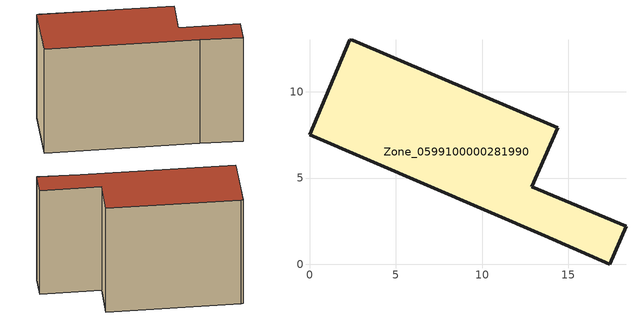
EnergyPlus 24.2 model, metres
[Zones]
Zone_0599100000281990
 floor ground (C_G): 0,7.5 2.34,13.02 2.49,12.98 14.38,7.92 12.88,4.51 18.33,2.21 17.39,0 13.63,1.67 z0
 wall outside (C_F): 17.39,0 18.33,2.21 12.88,4.51 14.38,7.92 2.49,12.98 2.34,13.02 0,7.5 13.63,1.67 17.39,0 z0:11.77
 roof outside (C_R): 2.34,13.02 0,7.5 13.63,1.67 17.39,0 18.33,2.21 12.88,4.51 14.38,7.92 2.49,12.98 z11.77
[BUILDING]
Pand.0599100000281990: North Axis=0; Terrain=City; Loads Convergence Tolerance Value=0.04; Temperature Convergence Tolerance Value=0.4; Solar Distribution=FullExterior; Maximum Number of Warmup Days=25; Minimum Number of Warmup Days=1
[Site:Location]
Rotterdam.The.Hague.AP_ZH_NLD Design_Conditions: Latitude=51.96; Longitude=4.45; Time Zone=1; Elevation=-4.5
[SITE:GROUNDTEMPERATURE:BUILDINGSURFACE]
18, 18, 18, 18, 18, 18, 18, 18, 18, 18, 18, 18
[MATERIAL] Thermal Absorptance=0.9; Solar Absorptance=0.7; Visible Absorptance=0.7
Name | Roughness | Thickness | Conductivity | Density | Specific Heat
G.TI.1946 | MediumSmooth | 0.15 | 1 | 540 | 1210
F.TI.1946 | Rough | 0.3 | 0.857143 | 1920 | 840
R.TI.1946 | MediumRough | 0.2 | 0.1 | 1500 | 1000
[CONSTRUCTION]
C_G: G.TI.1946
C_F: F.TI.1946
C_R: R.TI.1946
[ZONE]
Zone_0599100000281990: Type=1; Multiplier=1; Ceiling Height=Autocalculate; Volume=Autocalculate; Floor Area=autocalculate; Part of Total Floor Area=Yes
[ZONEINFILTRATION:DESIGNFLOWRATE]
Infil_Zone_0599100000281990: Zone or ZoneList or Space or SpaceList=Zone_0599100000281990; Schedule=AlwaysOn; Design Flow Rate Calculation Method=Flow/Area; Flow Rate per Floor Area=0.003; Constant Term Coefficient=1; Temperature Term Coefficient=0; Velocity Term Coefficient=0; Velocity Squared Term Coefficient=0
[HVACTEMPLATE:ZONE:IDEALLOADSAIRSYSTEM]
Zone_0599100000281990: Maximum Heating Supply Air Temperature=50; Minimum Cooling Supply Air Temperature=13; Maximum Heating Supply Air Humidity Ratio=0.0156; Minimum Cooling Supply Air Humidity Ratio=0.0077; Heating Limit=NoLimit; Cooling Limit=NoLimit; Dehumidification Control Type=ConstantSensibleHeatRatio; Cooling Sensible Heat Ratio=0.7; Dehumidification Setpoint=60; Humidification Control Type=None; Humidification Setpoint=30; Outdoor Air Method=None; Outdoor Air Flow Rate per Person=0.00944; Outdoor Air Flow Rate per Zone Floor Area=0; Outdoor Air Flow Rate per Zone=0; Demand Controlled Ventilation Type=None; Outdoor Air Economizer Type=NoEconomizer; Heat Recovery Type=None; Sensible Heat Recovery Effectiveness=0.7; Latent Heat Recovery Effectiveness=0.65
[ZONECONTROL:THERMOSTAT]
ThermostatControl_Zone_0599100000281990: Zone or ZoneList=Zone_0599100000281990; Control Type Schedule=DualSetpointControlType; Control 1=Thermostat_Zone_0599100000281990; Temperature Difference Between Cutout And Setpoint=0
[THERMOSTATSETPOINT:DUALSETPOINT]
Thermostat_Zone_0599100000281990: Heating Setpoint Temperature Schedule=HeatingSetpoint_Zone_0599100000281990; Cooling Setpoint Temperature Schedule=CoolingSetpoint_Zone_0599100000281990
[SCHEDULE:COMPACT]
HeatingSetpoint_Zone_0599100000281990: Through: 12/31, For: AllDays, Until: 24:00, 21
CoolingSetpoint_Zone_0599100000281990: Through: 12/31, For: AllDays, Until: 24:00, 24
DualSetpointControlType: Through: 12/31, For: AllDays, Until: 24:00, 4
AlwaysOn: Through: 12/31, For: AllDays, Until: 24:00, 1
